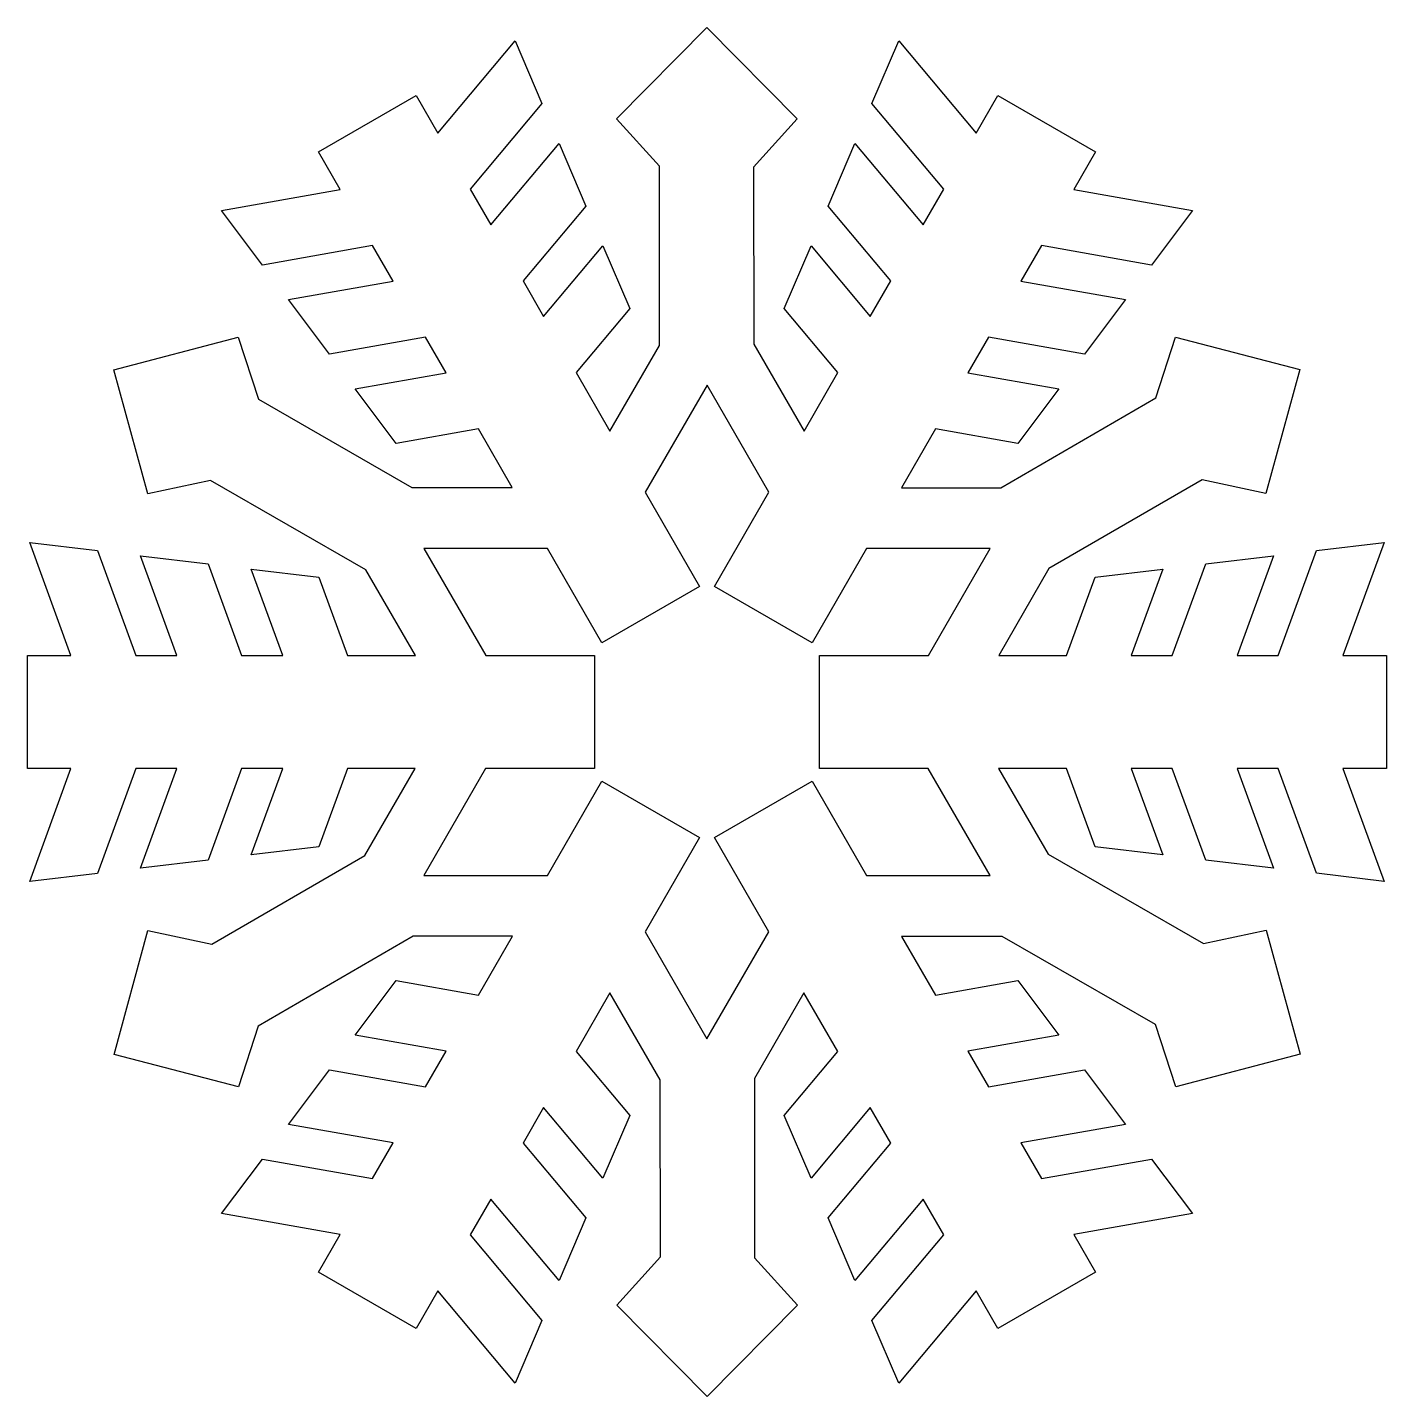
# Model space of a CAD drawing. Header units: centimetres. Extents: x -7.9 to 7.9, y -7.9 to 7.9.
import ezdxf

# ---------------------------------------------------------------- set-up
doc = ezdxf.new("R2010")
doc.units = ezdxf.units.CM
doc.header["$MEASUREMENT"] = 0
doc.layers.add('Camada 1', color=7, linetype='Continuous')

msp = doc.modelspace()

# ---------------------------------------------------------------- linework, layer by layer
at = {"layer": 'Camada 1'}
for points, knots in [([(-1.90619, -7.02956), (-1.90619, -7.02956), (-2.73574, -6.04076), (-2.73574, -6.04076), (-2.73574, -6.04076), (-2.73574, -6.04076), (-2.49854, -5.62986), (-2.49854, -5.62986), (-2.49854, -5.62986), (-2.49854, -5.62986), (-1.70931, -6.57027), (-1.70931, -6.57027), (-1.70931, -6.57027), (-1.70931, -6.57027), (-1.39954, -5.84555), (-1.39954, -5.84555), (-1.39954, -5.84555), (-1.39954, -5.84555), (-2.12426, -4.98176), (-2.12426, -4.98176), (-2.12426, -4.98176), (-2.12426, -4.98176), (-1.88706, -4.57086), (-1.88706, -4.57086), (-1.88706, -4.57086), (-1.88706, -4.57086), (-1.20301, -5.38596), (-1.20301, -5.38596), (-1.20301, -5.38596), (-1.20301, -5.38596), (-0.89289, -4.66124), (-0.89289, -4.66124), (-0.89289, -4.66124), (-0.89289, -4.66124), (-1.51278, -3.92276), (-1.51278, -3.92276), (-1.51278, -3.92276), (-1.51278, -3.92276), (-1.12138, -3.24439), (-1.12138, -3.24439), (-1.12138, -3.24439), (-1.12138, -3.24439), (-0.54012, -4.25065), (-0.54012, -4.25065), (-0.54012, -4.25065), (-0.54012, -4.25065), (-0.53811, -6.29477), (-0.53811, -6.29477), (-0.53811, -6.29477), (-0.53811, -6.29477), (-1.04243, -6.85518), (-1.04243, -6.85518), (-1.04243, -6.85518), (-1.04243, -6.85518), (0.00146, -7.9105), (0.00146, -7.9105), (0.00146, -7.9105), (0.00146, -7.9105), (1.04434, -6.85518), (1.04434, -6.85518), (1.04434, -6.85518), (1.04434, -6.85518), (0.54981, -6.30519), (0.54981, -6.30519), (0.54981, -6.30519), (0.54981, -6.30519), (0.54743, -4.23522), (0.54743, -4.23522), (0.54743, -4.23522), (0.54743, -4.23522), (1.12028, -3.24306), (1.12028, -3.24306), (1.12028, -3.24306), (1.12028, -3.24306), (1.51237, -3.92275), (1.51237, -3.92275), (1.51237, -3.92275), (1.51237, -3.92275), (0.89248, -4.66123), (0.89248, -4.66123), (0.89248, -4.66123), (0.89248, -4.66123), (1.20292, -5.38595), (1.20292, -5.38595), (1.20292, -5.38595), (1.20292, -5.38595), (1.88663, -4.57085), (1.88663, -4.57085), (1.88663, -4.57085), (1.88663, -4.57085), (2.1242, -4.98175), (2.1242, -4.98175), (2.1242, -4.98175), (2.1242, -4.98175), (1.39948, -5.84554), (1.39948, -5.84554), (1.39948, -5.84554), (1.39948, -5.84554), (1.70925, -6.57026), (1.70925, -6.57026), (1.70925, -6.57026), (1.70925, -6.57026), (2.49845, -5.62985), (2.49845, -5.62985), (2.49845, -5.62985), (2.49845, -5.62985), (2.73565, -6.04075), (2.73565, -6.04075), (2.73565, -6.04075), (2.73565, -6.04075), (1.90578, -7.02955), (1.90578, -7.02955), (1.90578, -7.02955), (1.90578, -7.02955), (2.2159, -7.75427), (2.2159, -7.75427), (2.2159, -7.75427), (2.2159, -7.75427), (3.10995, -6.68885), (3.10995, -6.68885), (3.10995, -6.68885), (3.10995, -6.68885), (3.36162, -7.12496), (3.36162, -7.12496), (3.36162, -7.12496), (3.36162, -7.12496), (4.48949, -6.47348), (4.48949, -6.47348), (4.48949, -6.47348), (4.48949, -6.47348), (4.23753, -6.03771), (4.23753, -6.03771), (4.23753, -6.03771), (4.23753, -6.03771), (5.60699, -5.79649), (5.60699, -5.79649), (5.60699, -5.79649), (5.60699, -5.79649), (5.13429, -5.16551), (5.13429, -5.16551), (5.13429, -5.16551), (5.13429, -5.16551), (3.86326, -5.38961), (3.86326, -5.38961), (3.86326, -5.38961), (3.86326, -5.38961), (3.6264, -4.97837), (3.6264, -4.97837), (3.6264, -4.97837), (3.6264, -4.97837), (4.83494, -4.76535), (4.83494, -4.76535), (4.83494, -4.76535), (4.83494, -4.76535), (4.36255, -4.13437), (4.36255, -4.13437), (4.36255, -4.13437), (4.36255, -4.13437), (3.25212, -4.33024), (3.25212, -4.33024), (3.25212, -4.33024), (3.25212, -4.33024), (3.01458, -3.91966), (3.01458, -3.91966), (3.01458, -3.91966), (3.01458, -3.91966), (4.06283, -3.73453), (4.06283, -3.73453), (4.06283, -3.73453), (4.06283, -3.73453), (3.59044, -3.1039), (3.59044, -3.1039), (3.59044, -3.1039), (3.59044, -3.1039), (2.64029, -3.27122), (2.64029, -3.27122), (2.64029, -3.27122), (2.64029, -3.27122), (2.24887, -2.5932), (2.24887, -2.5932), (2.24887, -2.5932), (2.24887, -2.5932), (3.41066, -2.59321), (3.41066, -2.59321), (3.41066, -2.59321), (3.41066, -2.59321), (5.18228, -3.61257), (5.18228, -3.61257), (5.18228, -3.61257), (5.18228, -3.61257), (5.41546, -4.33023), (5.41546, -4.33023), (5.41546, -4.33023), (5.41546, -4.33023), (6.85112, -3.95426), (6.85112, -3.95426), (6.85112, -3.95426), (6.85112, -3.95426), (6.45903, -2.52265), (6.45903, -2.52265), (6.45903, -2.52265), (6.45903, -2.52265), (5.73532, -2.67621), (5.73532, -2.67621), (5.73532, -2.67621), (5.73532, -2.67621), (3.94118, -1.64306), (3.94118, -1.64306), (3.94118, -1.64306), (3.94118, -1.64306), (3.36867, -0.65124), (3.36867, -0.65124), (3.36867, -0.65124), (3.36867, -0.65124), (4.15285, -0.65125), (4.15285, -0.65125), (4.15285, -0.65125), (4.15285, -0.65125), (4.48279, -1.55705), (4.48279, -1.55705), (4.48279, -1.55705), (4.48279, -1.55705), (5.26564, -1.65114), (5.26564, -1.65114), (5.26564, -1.65114), (5.26564, -1.65114), (4.90141, -0.65125), (4.90141, -0.65125), (4.90141, -0.65125), (4.90141, -0.65125), (5.37583, -0.65125), (5.37583, -0.65125), (5.37583, -0.65125), (5.37583, -0.65125), (5.76154, -1.71062), (5.76154, -1.71062), (5.76154, -1.71062), (5.76154, -1.71062), (6.54436, -1.80468), (6.54436, -1.80468), (6.54436, -1.80468), (6.54436, -1.80468), (6.12439, -0.65126), (6.12439, -0.65126), (6.12439, -0.65126), (6.12439, -0.65126), (6.59881, -0.65125), (6.59881, -0.65125), (6.59881, -0.65125), (6.59881, -0.65125), (7.04029, -1.86415), (7.04029, -1.86415), (7.04029, -1.86415), (7.04029, -1.86415), (7.82311, -1.95824), (7.82311, -1.95824), (7.82311, -1.95824), (7.82311, -1.95824), (7.34739, -0.65128), (7.34739, -0.65128), (7.34739, -0.65128), (7.34739, -0.65128), (7.85138, -0.65127), (7.85138, -0.65127), (7.85138, -0.65127), (7.85138, -0.65127), (7.85138, 0.65098), (7.85138, 0.65098), (7.85138, 0.65098), (7.85138, 0.65098), (7.34737, 0.65098), (7.34737, 0.65098), (7.34737, 0.65098), (7.34737, 0.65098), (7.82309, 1.95794), (7.82309, 1.95794), (7.82309, 1.95794), (7.82309, 1.95794), (7.04027, 1.8642), (7.04027, 1.8642), (7.04027, 1.8642), (7.04027, 1.8642), (6.59879, 0.65098), (6.59879, 0.65098), (6.59879, 0.65098), (6.59879, 0.65098), (6.12436, 0.65098), (6.12436, 0.65098), (6.12436, 0.65098), (6.12436, 0.65098), (6.54433, 1.80472), (6.54433, 1.80472), (6.54433, 1.80472), (6.54433, 1.80472), (5.76151, 1.71063), (5.76151, 1.71063), (5.76151, 1.71063), (5.76151, 1.71063), (5.3758, 0.65095), (5.3758, 0.65095), (5.3758, 0.65095), (5.3758, 0.65095), (4.90138, 0.65095), (4.90138, 0.65095), (4.90138, 0.65095), (4.90138, 0.65095), (5.26561, 1.65118), (5.26561, 1.65118), (5.26561, 1.65118), (5.26561, 1.65118), (4.48276, 1.55744), (4.48276, 1.55744), (4.48276, 1.55744), (4.48276, 1.55744), (4.15282, 0.65095), (4.15282, 0.65095), (4.15282, 0.65095), (4.15282, 0.65095), (3.37, 0.65095), (3.37, 0.65095), (3.37, 0.65095), (3.37, 0.65095), (3.95055, 1.65721), (3.95055, 1.65721), (3.95055, 1.65721), (3.95055, 1.65721), (5.71982, 2.68128), (5.71982, 2.68128), (5.71982, 2.68128), (5.71982, 2.68128), (6.45764, 2.52473), (6.45764, 2.52473), (6.45764, 2.52473), (6.45764, 2.52473), (6.85007, 3.95634), (6.85007, 3.95634), (6.85007, 3.95634), (6.85007, 3.95634), (5.4141, 4.33197), (5.4141, 4.33197), (5.4141, 4.33197), (5.4141, 4.33197), (5.18531, 3.62876), (5.18531, 3.62876), (5.18531, 3.62876), (5.18531, 3.62876), (3.39353, 2.59191), (3.39353, 2.59191), (3.39353, 2.59191), (3.39353, 2.59191), (2.24782, 2.59191), (2.24782, 2.59191), (2.24782, 2.59191), (2.24782, 2.59191), (2.64025, 3.27125), (2.64025, 3.27125), (2.64025, 3.27125), (2.64025, 3.27125), (3.5904, 3.10361), (3.5904, 3.10361), (3.5904, 3.10361), (3.5904, 3.10361), (4.06279, 3.73459), (4.06279, 3.73459), (4.06279, 3.73459), (4.06279, 3.73459), (3.01454, 3.91903), (3.01454, 3.91903), (3.01454, 3.91903), (3.01454, 3.91903), (3.25208, 4.33027), (3.25208, 4.33027), (3.25208, 4.33027), (3.25208, 4.33027), (4.36251, 4.1344), (4.36251, 4.1344), (4.36251, 4.1344), (4.36251, 4.1344), (4.8349, 4.76538), (4.8349, 4.76538), (4.8349, 4.76538), (4.8349, 4.76538), (3.62605, 4.97874), (3.62605, 4.97874), (3.62605, 4.97874), (3.62605, 4.97874), (3.86325, 5.38964), (3.86325, 5.38964), (3.86325, 5.38964), (3.86325, 5.38964), (5.13428, 5.16488), (5.13428, 5.16488), (5.13428, 5.16488), (5.13428, 5.16488), (5.60698, 5.79618), (5.60698, 5.79618), (5.60698, 5.79618), (5.60698, 5.79618), (4.23752, 6.03774), (4.23752, 6.03774), (4.23752, 6.03774), (4.23752, 6.03774), (4.48948, 6.47383), (4.48948, 6.47383), (4.48948, 6.47383), (4.48948, 6.47383), (3.36161, 7.12497), (3.36161, 7.12497), (3.36161, 7.12497), (3.36161, 7.12497), (3.10994, 6.6892), (3.10994, 6.6892), (3.10994, 6.6892), (3.10994, 6.6892), (2.21594, 7.75393), (2.21594, 7.75393), (2.21594, 7.75393), (2.21594, 7.75393), (1.90582, 7.02955), (1.90582, 7.02955), (1.90582, 7.02955), (1.90582, 7.02955), (2.73569, 6.04009), (2.73569, 6.04009), (2.73569, 6.04009), (2.73569, 6.04009), (2.49849, 5.62951), (2.49849, 5.62951), (2.49849, 5.62951), (2.49849, 5.62951), (1.70929, 6.56957), (1.70929, 6.56957), (1.70929, 6.56957), (1.70929, 6.56957), (1.39917, 5.84519), (1.39917, 5.84519), (1.39917, 5.84519), (1.39917, 5.84519), (2.12355, 4.98172), (2.12355, 4.98172), (2.12355, 4.98172), (2.12355, 4.98172), (1.88667, 4.57048), (1.88667, 4.57048), (1.88667, 4.57048), (1.88667, 4.57048), (1.20262, 5.38556), (1.20262, 5.38556), (1.20262, 5.38556), (1.20262, 5.38556), (0.8925, 4.66084), (0.8925, 4.66084), (0.8925, 4.66084), (0.8925, 4.66084), (1.51239, 3.92202), (1.51239, 3.92202), (1.51239, 3.92202), (1.51239, 3.92202), (1.12097, 3.24403), (1.12097, 3.24403), (1.12097, 3.24403), (1.12097, 3.24403), (0.54005, 4.24998), (0.54005, 4.24998), (0.54005, 4.24998), (0.54005, 4.24998), (0.5377, 6.29442), (0.5377, 6.29442), (0.5377, 6.29442), (0.5377, 6.29442), (1.04234, 6.85518), (1.04234, 6.85518), (1.04234, 6.85518), (1.04234, 6.85518), (-0.00119, 7.91049), (-0.00119, 7.91049), (-0.00119, 7.91049), (-0.00119, 7.91049), (-1.04473, 6.85486), (-1.04473, 6.85486), (-1.04473, 6.85486), (-1.04473, 6.85486), (-0.55017, 6.30519), (-0.55017, 6.30519), (-0.55017, 6.30519), (-0.55017, 6.30519), (-0.54816, 4.23522), (-0.54816, 4.23522), (-0.54816, 4.23522), (-0.54816, 4.23522), (-1.12069, 3.2434), (-1.12069, 3.2434), (-1.12069, 3.2434), (-1.12069, 3.2434), (-1.51275, 3.92208), (-1.51275, 3.92208), (-1.51275, 3.92208), (-1.51275, 3.92208), (-0.89286, 4.6609), (-0.89286, 4.6609), (-0.89286, 4.6609), (-0.89286, 4.6609), (-1.20298, 5.38562), (-1.20298, 5.38562), (-1.20298, 5.38562), (-1.20298, 5.38562), (-1.88703, 4.57054), (-1.88703, 4.57054), (-1.88703, 4.57054), (-1.88703, 4.57054), (-2.12423, 4.98178), (-2.12423, 4.98178), (-2.12423, 4.98178), (-2.12423, 4.98178), (-1.39951, 5.84525), (-1.39951, 5.84525), (-1.39951, 5.84525), (-1.39951, 5.84525), (-1.70929, 6.56958), (-1.70929, 6.56958), (-1.70929, 6.56958), (-1.70929, 6.56958), (-2.49852, 5.62952), (-2.49852, 5.62952), (-2.49852, 5.62952), (-2.49852, 5.62952), (-2.73606, 6.0401), (-2.73606, 6.0401), (-2.73606, 6.0401), (-2.73606, 6.0401), (-1.90619, 7.02956), (-1.90619, 7.02956), (-1.90619, 7.02956), (-1.90619, 7.02956), (-2.21596, 7.75393), (-2.21596, 7.75393), (-2.21596, 7.75393), (-2.21596, 7.75393), (-3.10967, 6.68919), (-3.10967, 6.68919), (-3.10967, 6.68919), (-3.10967, 6.68919), (-3.36166, 7.12496), (-3.36166, 7.12496), (-3.36166, 7.12496), (-3.36166, 7.12496), (-4.4899, 6.47382), (-4.4899, 6.47382), (-4.4899, 6.47382), (-4.4899, 6.47382), (-4.23791, 6.03773), (-4.23791, 6.03773), (-4.23791, 6.03773), (-4.23791, 6.03773), (-5.60737, 5.79617), (-5.60737, 5.79617), (-5.60737, 5.79617), (-5.60737, 5.79617), (-5.13498, 5.16487), (-5.13498, 5.16487), (-5.13498, 5.16487), (-5.13498, 5.16487), (-3.86363, 5.38963), (-3.86363, 5.38963), (-3.86363, 5.38963), (-3.86363, 5.38963), (-3.62643, 4.97873), (-3.62643, 4.97873), (-3.62643, 4.97873), (-3.62643, 4.97873), (-4.83528, 4.76537), (-4.83528, 4.76537), (-4.83528, 4.76537), (-4.83528, 4.76537), (-4.36223, 4.13439), (-4.36223, 4.13439), (-4.36223, 4.13439), (-4.36223, 4.13439), (-3.25214, 4.33026), (-3.25214, 4.33026), (-3.25214, 4.33026), (-3.25214, 4.33026), (-3.01494, 3.91902), (-3.01494, 3.91902), (-3.01494, 3.91902), (-3.01494, 3.91902), (-4.06319, 3.73458), (-4.06319, 3.73458), (-4.06319, 3.73458), (-4.06319, 3.73458), (-3.59014, 3.1036), (-3.59014, 3.1036), (-3.59014, 3.1036), (-3.59014, 3.1036), (-2.64066, 3.27124), (-2.64066, 3.27124), (-2.64066, 3.27124), (-2.64066, 3.27124), (-2.24892, 2.5929), (-2.24892, 2.5929), (-2.24892, 2.5929), (-2.24892, 2.5929), (-3.41074, 2.59292), (-3.41074, 2.59292), (-3.41074, 2.59292), (-3.41074, 2.59292), (-5.18236, 3.61294), (-5.18236, 3.61294), (-5.18236, 3.61294), (-5.18236, 3.61294), (-5.41554, 4.32993), (-5.41554, 4.32993), (-5.41554, 4.32993), (-5.41554, 4.32993), (-6.85117, 3.9543), (-6.85117, 3.9543), (-6.85117, 3.9543), (-6.85117, 3.9543), (-6.45874, 2.52235), (-6.45874, 2.52235), (-6.45874, 2.52235), (-6.45874, 2.52235), (-5.73571, 2.67623), (-5.73571, 2.67623), (-5.73571, 2.67623), (-5.73571, 2.67623), (-3.94157, 1.64311), (-3.94157, 1.64311), (-3.94157, 1.64311), (-3.94157, 1.64311), (-3.36906, 0.65095), (-3.36906, 0.65095), (-3.36906, 0.65095), (-3.36906, 0.65095), (-4.15324, 0.65095), (-4.15324, 0.65095), (-4.15324, 0.65095), (-4.15324, 0.65095), (-4.48318, 1.55744), (-4.48318, 1.55744), (-4.48318, 1.55744), (-4.48318, 1.55744), (-5.266, 1.65118), (-5.266, 1.65118), (-5.266, 1.65118), (-5.266, 1.65118), (-4.9018, 0.65095), (-4.9018, 0.65095), (-4.9018, 0.65095), (-4.9018, 0.65095), (-5.37652, 0.65095), (-5.37652, 0.65095), (-5.37652, 0.65095), (-5.37652, 0.65095), (-5.76189, 1.71063), (-5.76189, 1.71063), (-5.76189, 1.71063), (-5.76189, 1.71063), (-6.54471, 1.80472), (-6.54471, 1.80472), (-6.54471, 1.80472), (-6.54471, 1.80472), (-6.12474, 0.65098), (-6.12474, 0.65098), (-6.12474, 0.65098), (-6.12474, 0.65098), (-6.59913, 0.65098), (-6.59913, 0.65098), (-6.59913, 0.65098), (-6.59913, 0.65098), (-7.04061, 1.8642), (-7.04061, 1.8642), (-7.04061, 1.8642), (-7.04061, 1.8642), (-7.82343, 1.95794), (-7.82343, 1.95794), (-7.82343, 1.95794), (-7.82343, 1.95794), (-7.34768, 0.65098), (-7.34768, 0.65098), (-7.34768, 0.65098), (-7.34768, 0.65098), (-7.85135, 0.65098), (-7.85135, 0.65098), (-7.85135, 0.65098), (-7.85135, 0.65098), (-7.85135, -0.65127), (-7.85135, -0.65127), (-7.85135, -0.65127), (-7.85135, -0.65127), (-7.34772, -0.65127), (-7.34772, -0.65127), (-7.34772, -0.65127), (-7.34772, -0.65127), (-7.82346, -1.95826), (-7.82346, -1.95826), (-7.82346, -1.95826), (-7.82346, -1.95826), (-7.04064, -1.86417), (-7.04064, -1.86417), (-7.04064, -1.86417), (-7.04064, -1.86417), (-6.59916, -0.65127), (-6.59916, -0.65127), (-6.59916, -0.65127), (-6.59916, -0.65127), (-6.12476, -0.65127), (-6.12476, -0.65127), (-6.12476, -0.65127), (-6.12476, -0.65127), (-6.54439, -1.80469), (-6.54439, -1.80469), (-6.54439, -1.80469), (-6.54439, -1.80469), (-5.76188, -1.71095), (-5.76188, -1.71095), (-5.76188, -1.71095), (-5.76188, -1.71095), (-5.37651, -0.65127), (-5.37651, -0.65127), (-5.37651, -0.65127), (-5.37651, -0.65127), (-4.90178, -0.65127), (-4.90178, -0.65127), (-4.90178, -0.65127), (-4.90178, -0.65127), (-5.26598, -1.65116), (-5.26598, -1.65116), (-5.26598, -1.65116), (-5.26598, -1.65116), (-4.48316, -1.55707), (-4.48316, -1.55707), (-4.48316, -1.55707), (-4.48316, -1.55707), (-4.15322, -0.65127), (-4.15322, -0.65127), (-4.15322, -0.65127), (-4.15322, -0.65127), (-3.37039, -0.65127), (-3.37039, -0.65127), (-3.37039, -0.65127), (-3.37039, -0.65127), (-3.95131, -1.65753), (-3.95131, -1.65753), (-3.95131, -1.65753), (-3.95131, -1.65753), (-5.72023, -2.68126), (-5.72023, -2.68126), (-5.72023, -2.68126), (-5.72023, -2.68126), (-6.45805, -2.52468), (-6.45805, -2.52468), (-6.45805, -2.52468), (-6.45805, -2.52468), (-6.85014, -3.95634), (-6.85014, -3.95634), (-6.85014, -3.95634), (-6.85014, -3.95634), (-5.41382, -4.33266), (-5.41382, -4.33266), (-5.41382, -4.33266), (-5.41382, -4.33266), (-5.18535, -3.62911), (-5.18535, -3.62911), (-5.18535, -3.62911), (-5.18535, -3.62911), (-3.39391, -2.5916), (-3.39391, -2.5916), (-3.39391, -2.5916), (-3.39391, -2.5916), (-2.24856, -2.59159), (-2.24856, -2.59159), (-2.24856, -2.59159), (-2.24856, -2.59159), (-2.64065, -3.27128), (-2.64065, -3.27128), (-2.64065, -3.27128), (-2.64065, -3.27128), (-3.59013, -3.10396), (-3.59013, -3.10396), (-3.59013, -3.10396), (-3.59013, -3.10396), (-4.06318, -3.73459), (-4.06318, -3.73459), (-4.06318, -3.73459), (-4.06318, -3.73459), (-3.01493, -3.91972), (-3.01493, -3.91972), (-3.01493, -3.91972), (-3.01493, -3.91972), (-3.25213, -4.3303), (-3.25213, -4.3303), (-3.25213, -4.3303), (-3.25213, -4.3303), (-4.36222, -4.13443), (-4.36222, -4.13443), (-4.36222, -4.13443), (-4.36222, -4.13443), (-4.83527, -4.76541), (-4.83527, -4.76541), (-4.83527, -4.76541), (-4.83527, -4.76541), (-3.62642, -4.97843), (-3.62642, -4.97843), (-3.62642, -4.97843), (-3.62642, -4.97843), (-3.86362, -5.38967), (-3.86362, -5.38967), (-3.86362, -5.38967), (-3.86362, -5.38967), (-5.13463, -5.16557), (-5.13463, -5.16557), (-5.13463, -5.16557), (-5.13463, -5.16557), (-5.60734, -5.79652), (-5.60734, -5.79652), (-5.60734, -5.79652), (-5.60734, -5.79652), (-4.23788, -6.03774), (-4.23788, -6.03774), (-4.23788, -6.03774), (-4.23788, -6.03774), (-4.48987, -6.47383), (-4.48987, -6.47383), (-4.48987, -6.47383), (-4.48987, -6.47383), (-3.36163, -7.12497), (-3.36163, -7.12497), (-3.36163, -7.12497), (-3.36163, -7.12497), (-3.10964, -6.68886), (-3.10964, -6.68886), (-3.10964, -6.68886), (-3.10964, -6.68886), (-2.21593, -7.75428), (-2.21593, -7.75428), (-2.21593, -7.75428), (-2.21593, -7.75428), (-1.90619, -7.02956), (-1.90619, -7.02956)], [0, 0, 0, 0, 0.00473934, 0.00473934, 0.00473934, 0.00473934, 0.00947867, 0.00947867, 0.00947867, 0.00947867, 0.01421801, 0.01421801, 0.01421801, 0.01421801, 0.01895735, 0.01895735, 0.01895735, 0.01895735, 0.02369668, 0.02369668, 0.02369668, 0.02369668, 0.02843602, 0.02843602, 0.02843602, 0.02843602, 0.03317536, 0.03317536, 0.03317536, 0.03317536, 0.03791469, 0.03791469, 0.03791469, 0.03791469, 0.04265403, 0.04265403, 0.04265403, 0.04265403, 0.04739336, 0.04739336, 0.04739336, 0.04739336, 0.0521327, 0.0521327, 0.0521327, 0.0521327, 0.05687204, 0.05687204, 0.05687204, 0.05687204, 0.06161137, 0.06161137, 0.06161137, 0.06161137, 0.06635071, 0.06635071, 0.06635071, 0.06635071, 0.07109005, 0.07109005, 0.07109005, 0.07109005, 0.07582938, 0.07582938, 0.07582938, 0.07582938, 0.08056872, 0.08056872, 0.08056872, 0.08056872, 0.08530806, 0.08530806, 0.08530806, 0.08530806, 0.09004739, 0.09004739, 0.09004739, 0.09004739, 0.09478673, 0.09478673, 0.09478673, 0.09478673, 0.09952607, 0.09952607, 0.09952607, 0.09952607, 0.1042654, 0.1042654, 0.1042654, 0.1042654, 0.10900474, 0.10900474, 0.10900474, 0.10900474, 0.11374408, 0.11374408, 0.11374408, 0.11374408, 0.11848341, 0.11848341, 0.11848341, 0.11848341, 0.12322275, 0.12322275, 0.12322275, 0.12322275, 0.12796209, 0.12796209, 0.12796209, 0.12796209, 0.13270142, 0.13270142, 0.13270142, 0.13270142, 0.13744076, 0.13744076, 0.13744076, 0.13744076, 0.14218009, 0.14218009, 0.14218009, 0.14218009, 0.14691943, 0.14691943, 0.14691943, 0.14691943, 0.15165877, 0.15165877, 0.15165877, 0.15165877, 0.1563981, 0.1563981, 0.1563981, 0.1563981, 0.16113744, 0.16113744, 0.16113744, 0.16113744, 0.16587678, 0.16587678, 0.16587678, 0.16587678, 0.17061611, 0.17061611, 0.17061611, 0.17061611, 0.17535545, 0.17535545, 0.17535545, 0.17535545, 0.18009479, 0.18009479, 0.18009479, 0.18009479, 0.18483412, 0.18483412, 0.18483412, 0.18483412, 0.18957346, 0.18957346, 0.18957346, 0.18957346, 0.1943128, 0.1943128, 0.1943128, 0.1943128, 0.19905213, 0.19905213, 0.19905213, 0.19905213, 0.20379147, 0.20379147, 0.20379147, 0.20379147, 0.20853081, 0.20853081, 0.20853081, 0.20853081, 0.21327014, 0.21327014, 0.21327014, 0.21327014, 0.21800948, 0.21800948, 0.21800948, 0.21800948, 0.22274882, 0.22274882, 0.22274882, 0.22274882, 0.22748815, 0.22748815, 0.22748815, 0.22748815, 0.23222749, 0.23222749, 0.23222749, 0.23222749, 0.23696682, 0.23696682, 0.23696682, 0.23696682, 0.24170616, 0.24170616, 0.24170616, 0.24170616, 0.2464455, 0.2464455, 0.2464455, 0.2464455, 0.25118483, 0.25118483, 0.25118483, 0.25118483, 0.25592417, 0.25592417, 0.25592417, 0.25592417, 0.26066351, 0.26066351, 0.26066351, 0.26066351, 0.26540284, 0.26540284, 0.26540284, 0.26540284, 0.27014218, 0.27014218, 0.27014218, 0.27014218, 0.27488152, 0.27488152, 0.27488152, 0.27488152, 0.27962085, 0.27962085, 0.27962085, 0.27962085, 0.28436019, 0.28436019, 0.28436019, 0.28436019, 0.28909953, 0.28909953, 0.28909953, 0.28909953, 0.29383886, 0.29383886, 0.29383886, 0.29383886, 0.2985782, 0.2985782, 0.2985782, 0.2985782, 0.30331754, 0.30331754, 0.30331754, 0.30331754, 0.30805687, 0.30805687, 0.30805687, 0.30805687, 0.31279621, 0.31279621, 0.31279621, 0.31279621, 0.31753555, 0.31753555, 0.31753555, 0.31753555, 0.32227488, 0.32227488, 0.32227488, 0.32227488, 0.32701422, 0.32701422, 0.32701422, 0.32701422, 0.33175355, 0.33175355, 0.33175355, 0.33175355, 0.33649289, 0.33649289, 0.33649289, 0.33649289, 0.34123223, 0.34123223, 0.34123223, 0.34123223, 0.34597156, 0.34597156, 0.34597156, 0.34597156, 0.3507109, 0.3507109, 0.3507109, 0.3507109, 0.35545024, 0.35545024, 0.35545024, 0.35545024, 0.36018957, 0.36018957, 0.36018957, 0.36018957, 0.36492891, 0.36492891, 0.36492891, 0.36492891, 0.36966825, 0.36966825, 0.36966825, 0.36966825, 0.37440758, 0.37440758, 0.37440758, 0.37440758, 0.37914692, 0.37914692, 0.37914692, 0.37914692, 0.38388626, 0.38388626, 0.38388626, 0.38388626, 0.38862559, 0.38862559, 0.38862559, 0.38862559, 0.39336493, 0.39336493, 0.39336493, 0.39336493, 0.39810427, 0.39810427, 0.39810427, 0.39810427, 0.4028436, 0.4028436, 0.4028436, 0.4028436, 0.40758294, 0.40758294, 0.40758294, 0.40758294, 0.41232227, 0.41232227, 0.41232227, 0.41232227, 0.41706161, 0.41706161, 0.41706161, 0.41706161, 0.42180095, 0.42180095, 0.42180095, 0.42180095, 0.42654028, 0.42654028, 0.42654028, 0.42654028, 0.43127962, 0.43127962, 0.43127962, 0.43127962, 0.43601896, 0.43601896, 0.43601896, 0.43601896, 0.44075829, 0.44075829, 0.44075829, 0.44075829, 0.44549763, 0.44549763, 0.44549763, 0.44549763, 0.45023697, 0.45023697, 0.45023697, 0.45023697, 0.4549763, 0.4549763, 0.4549763, 0.4549763, 0.45971564, 0.45971564, 0.45971564, 0.45971564, 0.46445498, 0.46445498, 0.46445498, 0.46445498, 0.46919431, 0.46919431, 0.46919431, 0.46919431, 0.47393365, 0.47393365, 0.47393365, 0.47393365, 0.47867299, 0.47867299, 0.47867299, 0.47867299, 0.48341232, 0.48341232, 0.48341232, 0.48341232, 0.48815166, 0.48815166, 0.48815166, 0.48815166, 0.492891, 0.492891, 0.492891, 0.492891, 0.49763033, 0.49763033, 0.49763033, 0.49763033, 0.50236967, 0.50236967, 0.50236967, 0.50236967, 0.507109, 0.507109, 0.507109, 0.507109, 0.51184834, 0.51184834, 0.51184834, 0.51184834, 0.51658768, 0.51658768, 0.51658768, 0.51658768, 0.52132701, 0.52132701, 0.52132701, 0.52132701, 0.52606635, 0.52606635, 0.52606635, 0.52606635, 0.53080569, 0.53080569, 0.53080569, 0.53080569, 0.53554502, 0.53554502, 0.53554502, 0.53554502, 0.54028436, 0.54028436, 0.54028436, 0.54028436, 0.5450237, 0.5450237, 0.5450237, 0.5450237, 0.54976303, 0.54976303, 0.54976303, 0.54976303, 0.55450237, 0.55450237, 0.55450237, 0.55450237, 0.55924171, 0.55924171, 0.55924171, 0.55924171, 0.56398104, 0.56398104, 0.56398104, 0.56398104, 0.56872038, 0.56872038, 0.56872038, 0.56872038, 0.57345972, 0.57345972, 0.57345972, 0.57345972, 0.57819905, 0.57819905, 0.57819905, 0.57819905, 0.58293839, 0.58293839, 0.58293839, 0.58293839, 0.58767773, 0.58767773, 0.58767773, 0.58767773, 0.59241706, 0.59241706, 0.59241706, 0.59241706, 0.5971564, 0.5971564, 0.5971564, 0.5971564, 0.60189573, 0.60189573, 0.60189573, 0.60189573, 0.60663507, 0.60663507, 0.60663507, 0.60663507, 0.61137441, 0.61137441, 0.61137441, 0.61137441, 0.61611374, 0.61611374, 0.61611374, 0.61611374, 0.62085308, 0.62085308, 0.62085308, 0.62085308, 0.62559242, 0.62559242, 0.62559242, 0.62559242, 0.63033175, 0.63033175, 0.63033175, 0.63033175, 0.63507109, 0.63507109, 0.63507109, 0.63507109, 0.63981043, 0.63981043, 0.63981043, 0.63981043, 0.64454976, 0.64454976, 0.64454976, 0.64454976, 0.6492891, 0.6492891, 0.6492891, 0.6492891, 0.65402844, 0.65402844, 0.65402844, 0.65402844, 0.65876777, 0.65876777, 0.65876777, 0.65876777, 0.66350711, 0.66350711, 0.66350711, 0.66350711, 0.66824645, 0.66824645, 0.66824645, 0.66824645, 0.67298578, 0.67298578, 0.67298578, 0.67298578, 0.67772512, 0.67772512, 0.67772512, 0.67772512, 0.68246445, 0.68246445, 0.68246445, 0.68246445, 0.68720379, 0.68720379, 0.68720379, 0.68720379, 0.69194313, 0.69194313, 0.69194313, 0.69194313, 0.69668246, 0.69668246, 0.69668246, 0.69668246, 0.7014218, 0.7014218, 0.7014218, 0.7014218, 0.70616114, 0.70616114, 0.70616114, 0.70616114, 0.71090047, 0.71090047, 0.71090047, 0.71090047, 0.71563981, 0.71563981, 0.71563981, 0.71563981, 0.72037915, 0.72037915, 0.72037915, 0.72037915, 0.72511848, 0.72511848, 0.72511848, 0.72511848, 0.72985782, 0.72985782, 0.72985782, 0.72985782, 0.73459716, 0.73459716, 0.73459716, 0.73459716, 0.73933649, 0.73933649, 0.73933649, 0.73933649, 0.74407583, 0.74407583, 0.74407583, 0.74407583, 0.74881517, 0.74881517, 0.74881517, 0.74881517, 0.7535545, 0.7535545, 0.7535545, 0.7535545, 0.75829384, 0.75829384, 0.75829384, 0.75829384, 0.76303318, 0.76303318, 0.76303318, 0.76303318, 0.76777251, 0.76777251, 0.76777251, 0.76777251, 0.77251185, 0.77251185, 0.77251185, 0.77251185, 0.77725118, 0.77725118, 0.77725118, 0.77725118, 0.78199052, 0.78199052, 0.78199052, 0.78199052, 0.78672986, 0.78672986, 0.78672986, 0.78672986, 0.79146919, 0.79146919, 0.79146919, 0.79146919, 0.79620853, 0.79620853, 0.79620853, 0.79620853, 0.80094787, 0.80094787, 0.80094787, 0.80094787, 0.8056872, 0.8056872, 0.8056872, 0.8056872, 0.81042654, 0.81042654, 0.81042654, 0.81042654, 0.81516588, 0.81516588, 0.81516588, 0.81516588, 0.81990521, 0.81990521, 0.81990521, 0.81990521, 0.82464455, 0.82464455, 0.82464455, 0.82464455, 0.82938389, 0.82938389, 0.82938389, 0.82938389, 0.83412322, 0.83412322, 0.83412322, 0.83412322, 0.83886256, 0.83886256, 0.83886256, 0.83886256, 0.8436019, 0.8436019, 0.8436019, 0.8436019, 0.84834123, 0.84834123, 0.84834123, 0.84834123, 0.85308057, 0.85308057, 0.85308057, 0.85308057, 0.85781991, 0.85781991, 0.85781991, 0.85781991, 0.86255924, 0.86255924, 0.86255924, 0.86255924, 0.86729858, 0.86729858, 0.86729858, 0.86729858, 0.87203791, 0.87203791, 0.87203791, 0.87203791, 0.87677725, 0.87677725, 0.87677725, 0.87677725, 0.88151659, 0.88151659, 0.88151659, 0.88151659, 0.88625592, 0.88625592, 0.88625592, 0.88625592, 0.89099526, 0.89099526, 0.89099526, 0.89099526, 0.8957346, 0.8957346, 0.8957346, 0.8957346, 0.90047393, 0.90047393, 0.90047393, 0.90047393, 0.90521327, 0.90521327, 0.90521327, 0.90521327, 0.90995261, 0.90995261, 0.90995261, 0.90995261, 0.91469194, 0.91469194, 0.91469194, 0.91469194, 0.91943128, 0.91943128, 0.91943128, 0.91943128, 0.92417062, 0.92417062, 0.92417062, 0.92417062, 0.92890995, 0.92890995, 0.92890995, 0.92890995, 0.93364929, 0.93364929, 0.93364929, 0.93364929, 0.93838863, 0.93838863, 0.93838863, 0.93838863, 0.94312796, 0.94312796, 0.94312796, 0.94312796, 0.9478673, 0.9478673, 0.9478673, 0.9478673, 0.95260664, 0.95260664, 0.95260664, 0.95260664, 0.95734597, 0.95734597, 0.95734597, 0.95734597, 0.96208531, 0.96208531, 0.96208531, 0.96208531, 0.96682464, 0.96682464, 0.96682464, 0.96682464, 0.97156398, 0.97156398, 0.97156398, 0.97156398, 0.97630332, 0.97630332, 0.97630332, 0.97630332, 0.98104265, 0.98104265, 0.98104265, 0.98104265, 0.98578199, 0.98578199, 0.98578199, 0.98578199, 0.99052133, 0.99052133, 0.99052133, 0.99052133, 1, 1, 1, 1]), ([(-3.27229, -1.88838), (-3.27229, -1.88838), (-2.55799, -0.65129), (-2.55799, -0.65129), (-2.55799, -0.65129), (-2.55799, -0.65129), (-1.30008, -0.6513), (-1.30008, -0.6513), (-1.30008, -0.6513), (-1.30008, -0.6513), (-1.30008, 0.65095), (-1.30008, 0.65095), (-1.30008, 0.65095), (-1.30008, 0.65095), (-2.55667, 0.65095), (-2.55667, 0.65095), (-2.55667, 0.65095), (-2.55667, 0.65095), (-3.27163, 1.8897), (-3.27163, 1.8897), (-3.27163, 1.8897), (-3.27163, 1.8897), (-1.84306, 1.88971), (-1.84306, 1.88971), (-1.84306, 1.88971), (-1.84306, 1.88971), (-1.21409, 0.80013), (-1.21409, 0.80013), (-1.21409, 0.80013), (-1.21409, 0.80013), (-0.08622, 1.45124), (-0.08622, 1.45124), (-0.08622, 1.45124), (-0.08622, 1.45124), (-0.7145, 2.53947), (-0.7145, 2.53947), (-0.7145, 2.53947), (-0.7145, 2.53947), (0.00046, 3.77822), (0.00046, 3.77822), (0.00046, 3.77822), (0.00046, 3.77822), (0.7151, 2.54082), (0.7151, 2.54082), (0.7151, 2.54082), (0.7151, 2.54082), (0.08616, 1.45124), (0.08616, 1.45124), (0.08616, 1.45124), (0.08616, 1.45124), (1.21405, 0.80013), (1.21405, 0.80013), (1.21405, 0.80013), (1.21405, 0.80013), (1.84199, 1.88871), (1.84199, 1.88871), (1.84199, 1.88871), (1.84199, 1.88871), (3.27192, 1.8887), (3.27192, 1.8887), (3.27192, 1.8887), (3.27192, 1.8887), (2.55797, 0.65095), (2.55797, 0.65095), (2.55797, 0.65095), (2.55797, 0.65095), (1.29971, 0.65095), (1.29971, 0.65095), (1.29971, 0.65095), (1.29971, 0.65095), (1.29971, -0.6513), (1.29971, -0.6513), (1.29971, -0.6513), (1.29971, -0.6513), (2.55662, -0.6513), (2.55662, -0.6513), (2.55662, -0.6513), (2.55662, -0.6513), (3.27158, -1.88974), (3.27158, -1.88974), (3.27158, -1.88974), (3.27158, -1.88974), (1.84298, -1.88973), (1.84298, -1.88973), (1.84298, -1.88973), (1.84298, -1.88973), (1.21404, -0.80049), (1.21404, -0.80049), (1.21404, -0.80049), (1.21404, -0.80049), (0.08615, -1.4516), (0.08615, -1.4516), (0.08615, -1.4516), (0.08615, -1.4516), (0.71443, -2.53983), (0.71443, -2.53983), (0.71443, -2.53983), (0.71443, -2.53983), (-0.00053, -3.77827), (-0.00053, -3.77827), (-0.00053, -3.77827), (-0.00053, -3.77827), (-0.71517, -2.54121), (-0.71517, -2.54121), (-0.71517, -2.54121), (-0.71517, -2.54121), (-0.08623, -1.4516), (-0.08623, -1.4516), (-0.08623, -1.4516), (-0.08623, -1.4516), (-1.2141, -0.80049), (-1.2141, -0.80049), (-1.2141, -0.80049), (-1.2141, -0.80049), (-1.84241, -1.88838), (-1.84241, -1.88838), (-1.84241, -1.88838), (-1.84241, -1.88838), (-3.27229, -1.88838), (-3.27229, -1.88838)], [0, 0, 0, 0, 0.03225806, 0.03225806, 0.03225806, 0.03225806, 0.06451613, 0.06451613, 0.06451613, 0.06451613, 0.09677419, 0.09677419, 0.09677419, 0.09677419, 0.12903226, 0.12903226, 0.12903226, 0.12903226, 0.16129032, 0.16129032, 0.16129032, 0.16129032, 0.19354839, 0.19354839, 0.19354839, 0.19354839, 0.22580645, 0.22580645, 0.22580645, 0.22580645, 0.25806452, 0.25806452, 0.25806452, 0.25806452, 0.29032258, 0.29032258, 0.29032258, 0.29032258, 0.32258065, 0.32258065, 0.32258065, 0.32258065, 0.35483871, 0.35483871, 0.35483871, 0.35483871, 0.38709677, 0.38709677, 0.38709677, 0.38709677, 0.41935484, 0.41935484, 0.41935484, 0.41935484, 0.4516129, 0.4516129, 0.4516129, 0.4516129, 0.48387097, 0.48387097, 0.48387097, 0.48387097, 0.51612903, 0.51612903, 0.51612903, 0.51612903, 0.5483871, 0.5483871, 0.5483871, 0.5483871, 0.58064516, 0.58064516, 0.58064516, 0.58064516, 0.61290323, 0.61290323, 0.61290323, 0.61290323, 0.64516129, 0.64516129, 0.64516129, 0.64516129, 0.67741935, 0.67741935, 0.67741935, 0.67741935, 0.70967742, 0.70967742, 0.70967742, 0.70967742, 0.74193548, 0.74193548, 0.74193548, 0.74193548, 0.77419355, 0.77419355, 0.77419355, 0.77419355, 0.80645161, 0.80645161, 0.80645161, 0.80645161, 0.83870968, 0.83870968, 0.83870968, 0.83870968, 0.87096774, 0.87096774, 0.87096774, 0.87096774, 0.90322581, 0.90322581, 0.90322581, 0.90322581, 0.93548387, 0.93548387, 0.93548387, 0.93548387, 1, 1, 1, 1])]:
    msp.add_open_spline(points, degree=3, knots=knots, dxfattribs=at)

doc.saveas('drawing.dxf')
